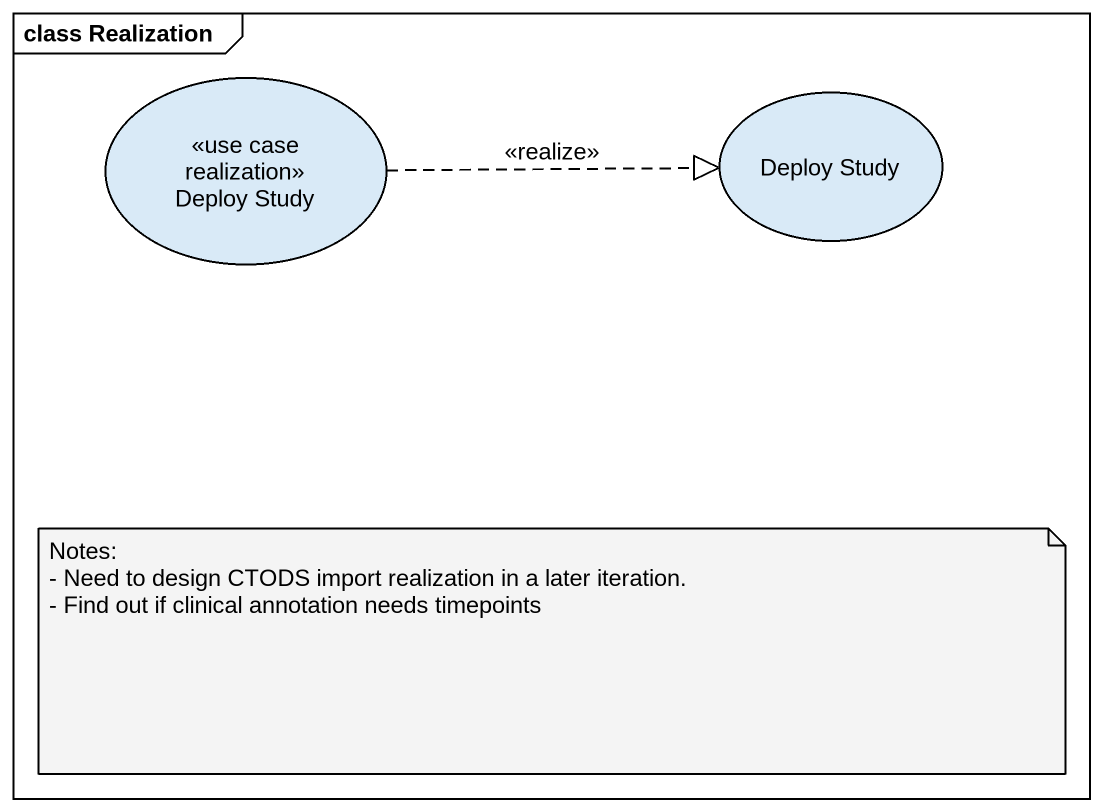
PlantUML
@startuml
mainframe class Realization
usecase "Deploy Study" as Deploy_Study <<use case realization>>
usecase "Deploy Study" as Deploy_Study_2
Deploy_Study .right.|> Deploy_Study_2 : <<realize>>
note as N1
  Notes:
  - Need to design CTODS import realization in a later iteration.
  - Find out if clinical annotation needs timepoints
end note
@enduml
